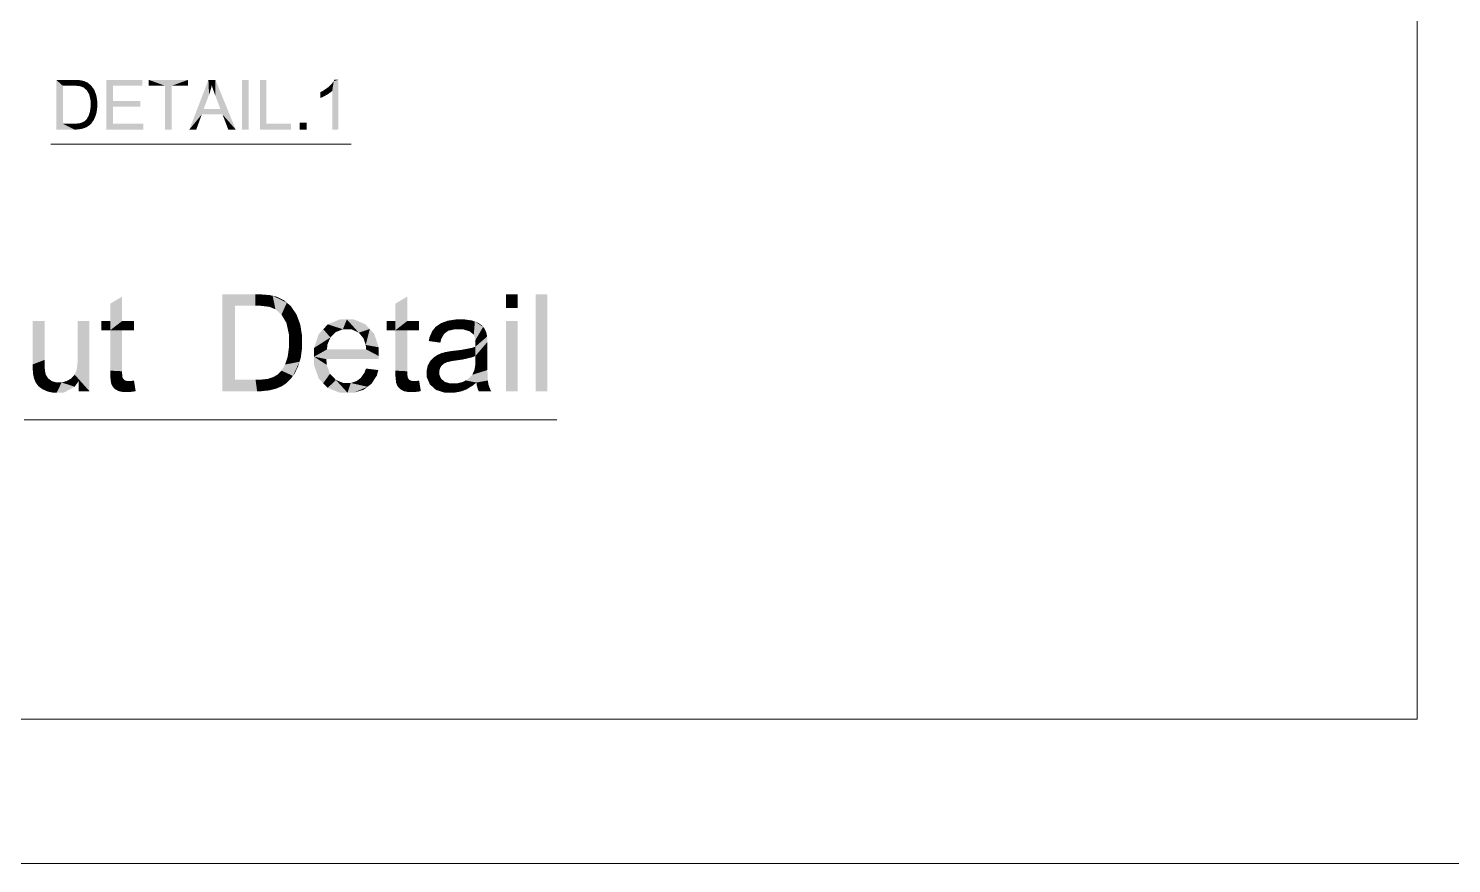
# Model space of a CAD drawing. Header units: millimetres. Extents: x 2 to 579, y 1 to 405.
# Drawn here: x 184.7 to 215.69, y 79.06 to 97.23 of the extents above; entities that cross this region are included whole.
import ezdxf

# ---------------------------------------------------------------- set-up
doc = ezdxf.new("R2010")
doc.units = ezdxf.units.MM
doc.linetypes.add('XKITLINE00', pattern=[0])
doc.layers.add('GraphicObject', color=6, linetype='Continuous', lineweight=0)
doc.layers.add('LinkedObject', color=7, linetype='Continuous', lineweight=0)

# ---------------------------------------------------------------- blocks, each defined once
blk = doc.blocks.new('*A3')
at = {"layer": 'GraphicObject', "color": 3, "linetype": 'XKITLINE00', "lineweight": 0}
blk.add_line((108.104, 79.06), (242.663, 79.06), dxfattribs=at)
blk = doc.blocks.new('*A4')
at = {"layer": 'LinkedObject'}
for points in [[(185.31, 96.115), (185.453, 95.987), (185.31, 95.035)], [(185.68, 95.987), (185.31, 96.115), (185.682, 96.115)], [(185.453, 95.987), (185.31, 96.115), (185.68, 95.987)], [(185.682, 96.115), (185.744, 95.987), (185.68, 95.987)], [(185.745, 96.115), (185.744, 95.987), (185.682, 96.115)], [(185.745, 96.115), (185.836, 95.976), (185.744, 95.987)], [(185.841, 96.107), (185.836, 95.976), (185.745, 96.115)], [(185.874, 96.099), (185.836, 95.976), (185.841, 96.107)], [(185.874, 96.099), (185.865, 95.965), (185.836, 95.976)], [(185.865, 95.965), (185.874, 96.099), (185.905, 95.95)], [(186, 96.05), (185.874, 96.099), (185.921, 96.088)], [(186.032, 96.022), (185.874, 96.099), (186, 96.05)], [(185.972, 95.889), (185.874, 96.099), (186.032, 96.022)], [(185.905, 95.95), (185.874, 96.099), (185.972, 95.889)], [(186.544, 95.657), (186.401, 95.035), (186.401, 96.115)], [(186.544, 95.657), (186.401, 96.115), (186.544, 95.987)], [(187.182, 95.987), (186.401, 96.115), (187.182, 96.115)], [(186.544, 95.987), (186.401, 96.115), (187.182, 95.987)], [(187.323, 96.115), (187.679, 95.987), (187.323, 95.987)], [(187.821, 95.987), (187.679, 95.987), (187.323, 96.115)], [(187.821, 95.987), (187.323, 96.115), (188.179, 96.115)], [(187.821, 95.987), (188.179, 96.115), (188.179, 95.987)], [(188.622, 96.115), (188.636, 95.794), (188.207, 95.035)], [(188.636, 95.794), (188.622, 96.115), (188.655, 95.846)], [(188.655, 95.846), (188.622, 96.115), (188.684, 95.949)], [(188.684, 95.949), (188.622, 96.115), (188.695, 96.001)], [(188.776, 96.115), (188.695, 96.001), (188.622, 96.115)], [(188.695, 96.001), (188.776, 96.115), (188.707, 95.957)], [(188.707, 95.957), (188.776, 96.115), (188.746, 95.845)], [(188.746, 95.845), (188.776, 96.115), (188.771, 95.776)], [(188.771, 95.776), (188.776, 96.115), (188.884, 95.478)], [(188.884, 95.478), (188.776, 96.115), (188.929, 95.362)], [(188.929, 95.362), (188.776, 96.115), (189.216, 95.035)], [(189.498, 96.115), (189.355, 95.035), (189.355, 96.115)], [(189.498, 95.035), (189.355, 95.035), (189.498, 96.115)], [(189.886, 96.115), (189.744, 95.035), (189.744, 96.115)], [(189.886, 95.162), (189.744, 95.035), (189.886, 96.115)], [(191.349, 96.084), (191.319, 95.879), (191.291, 96.012)], [(191.319, 95.035), (191.349, 96.084), (191.452, 95.035)], [(191.319, 95.879), (191.349, 96.084), (191.319, 95.035)], [(191.452, 96.119), (191.349, 96.084), (191.367, 96.119)], [(191.452, 95.035), (191.349, 96.084), (191.452, 96.119)], [(185.31, 95.035), (185.453, 95.987), (185.453, 95.162)], [(186.032, 96.022), (186, 95.843), (185.972, 95.889)], [(186.075, 95.986), (186, 95.843), (186.032, 96.022)], [(186.139, 95.893), (186, 95.843), (186.075, 95.986)], [(186, 95.843), (186.139, 95.893), (186.028, 95.798)], [(186.028, 95.798), (186.139, 95.893), (186.16, 95.837)], [(186.16, 95.837), (186.056, 95.667), (186.028, 95.798)], [(186.181, 95.781), (186.056, 95.667), (186.16, 95.837)], [(186.202, 95.653), (186.056, 95.667), (186.181, 95.781)], [(187.679, 95.035), (187.821, 95.987), (187.821, 95.035)], [(187.679, 95.987), (187.821, 95.987), (187.679, 95.035)], [(188.207, 95.035), (188.636, 95.794), (188.517, 95.478)], [(191.11, 95.874), (191.155, 95.765), (191.055, 95.848)], [(191.055, 95.848), (191.155, 95.765), (191.055, 95.72)], [(191.055, 95.72), (191.155, 95.765), (191.086, 95.731)], [(191.233, 95.811), (191.11, 95.874), (191.207, 95.937)], [(191.155, 95.765), (191.11, 95.874), (191.194, 95.788)], [(191.194, 95.788), (191.11, 95.874), (191.233, 95.811)], [(191.249, 95.974), (191.319, 95.879), (191.207, 95.937)], [(191.207, 95.937), (191.319, 95.879), (191.233, 95.811)], [(191.233, 95.811), (191.319, 95.879), (191.296, 95.857)], [(191.319, 95.879), (191.249, 95.974), (191.291, 96.012)], [(186.056, 95.521), (186.202, 95.519), (186.041, 95.417)], [(186.041, 95.417), (186.202, 95.519), (186.174, 95.362)], [(186.202, 95.58), (186.056, 95.667), (186.202, 95.653)], [(186.056, 95.667), (186.202, 95.58), (186.056, 95.583)], [(186.202, 95.58), (186.056, 95.521), (186.056, 95.583)], [(186.202, 95.519), (186.056, 95.521), (186.202, 95.58)], [(186.174, 95.362), (186.202, 95.519), (186.188, 95.41)], [(186.544, 95.529), (186.401, 95.035), (186.544, 95.657)], [(186.544, 95.162), (186.401, 95.035), (186.544, 95.529)], [(187.142, 95.529), (186.544, 95.657), (187.142, 95.657)], [(186.544, 95.529), (186.544, 95.657), (187.142, 95.529)], [(188.477, 95.362), (188.207, 95.035), (188.517, 95.478)], [(188.517, 95.478), (188.929, 95.362), (188.477, 95.362)], [(188.884, 95.478), (188.929, 95.362), (188.517, 95.478)], [(185.453, 95.162), (185.7, 95.035), (185.31, 95.035)], [(185.684, 95.162), (185.7, 95.035), (185.453, 95.162)], [(185.684, 95.162), (185.749, 95.035), (185.7, 95.035)], [(185.737, 95.162), (185.749, 95.035), (185.684, 95.162)], [(185.873, 95.053), (185.737, 95.162), (185.821, 95.172)], [(185.835, 95.044), (185.737, 95.162), (185.873, 95.053)], [(185.749, 95.035), (185.737, 95.162), (185.835, 95.044)], [(185.851, 95.182), (185.873, 95.053), (185.821, 95.172)], [(185.882, 95.192), (185.873, 95.053), (185.851, 95.182)], [(185.873, 95.053), (185.882, 95.192), (185.911, 95.062)], [(186.002, 95.107), (185.882, 95.192), (185.93, 95.22)], [(185.975, 95.089), (185.882, 95.192), (186.002, 95.107)], [(185.911, 95.062), (185.882, 95.192), (185.975, 95.089)], [(185.948, 95.238), (186.029, 95.125), (185.93, 95.22)], [(185.93, 95.22), (186.029, 95.125), (186.002, 95.107)], [(186.1, 95.205), (185.948, 95.238), (185.973, 95.263)], [(186.078, 95.174), (185.948, 95.238), (186.1, 95.205)], [(186.029, 95.125), (185.948, 95.238), (186.078, 95.174)], [(186.013, 95.332), (186.1, 95.205), (185.973, 95.263)], [(186.174, 95.362), (186.013, 95.332), (186.041, 95.417)], [(186.159, 95.315), (186.013, 95.332), (186.174, 95.362)], [(186.123, 95.236), (186.013, 95.332), (186.159, 95.315)], [(186.1, 95.205), (186.013, 95.332), (186.123, 95.236)], [(186.401, 95.035), (186.544, 95.162), (187.207, 95.035)], [(187.207, 95.035), (186.544, 95.162), (187.207, 95.162)], [(188.207, 95.035), (188.477, 95.362), (188.358, 95.035)], [(188.929, 95.362), (189.216, 95.035), (189.054, 95.035)], [(189.744, 95.035), (189.886, 95.162), (190.418, 95.035)], [(190.418, 95.035), (189.886, 95.162), (190.418, 95.162)], [(190.76, 95.186), (190.609, 95.035), (190.609, 95.186)], [(190.76, 95.035), (190.609, 95.035), (190.76, 95.186)], [(186.744, 91.4), (186.485, 90.867), (186.485, 91.245)], [(186.485, 90.867), (186.744, 91.4), (186.485, 90.667)], [(186.744, 90.867), (186.485, 90.667), (186.744, 91.4)], [(188.922, 91.446), (189.199, 91.198), (188.922, 89.34)], [(189.642, 91.198), (188.922, 91.446), (189.646, 91.446)], [(189.199, 91.198), (188.922, 91.446), (189.642, 91.198)], [(189.646, 91.446), (189.766, 91.198), (189.642, 91.198)], [(189.769, 91.446), (189.766, 91.198), (189.646, 91.446)], [(189.769, 91.446), (189.947, 91.176), (189.766, 91.198)], [(189.956, 91.431), (189.947, 91.176), (189.769, 91.446)], [(190.021, 91.416), (189.947, 91.176), (189.956, 91.431)], [(190.021, 91.416), (190.003, 91.155), (189.947, 91.176)], [(190.003, 91.155), (190.021, 91.416), (190.08, 91.124)], [(190.266, 91.32), (190.021, 91.416), (190.111, 91.395)], [(190.329, 91.265), (190.021, 91.416), (190.266, 91.32)], [(190.212, 91.006), (190.021, 91.416), (190.329, 91.265)], [(190.08, 91.124), (190.021, 91.416), (190.212, 91.006)], [(192.952, 91.4), (192.693, 90.867), (192.693, 91.245)], [(192.693, 90.867), (192.952, 91.4), (192.693, 90.667)], [(192.952, 90.867), (192.693, 90.667), (192.952, 91.4)], [(195.357, 91.446), (195.098, 91.149), (195.098, 91.446)], [(195.357, 91.149), (195.098, 91.149), (195.357, 91.446)], [(196.002, 91.446), (195.743, 89.34), (195.743, 91.446)], [(196.002, 89.34), (195.743, 89.34), (196.002, 91.446)], [(188.922, 89.34), (189.199, 91.198), (189.199, 89.589)], [(190.329, 91.265), (190.266, 90.917), (190.212, 91.006)], [(190.413, 91.195), (190.266, 90.917), (190.329, 91.265)], [(190.537, 91.015), (190.266, 90.917), (190.413, 91.195)], [(185.055, 90.867), (184.796, 89.922), (184.796, 90.867)], [(185.055, 90.021), (184.796, 89.922), (185.055, 90.867)], [(186.032, 90.867), (185.773, 90.05), (185.773, 90.867)], [(186.032, 89.34), (185.773, 90.05), (186.032, 90.867)], [(186.293, 90.867), (186.485, 90.667), (186.293, 90.667)], [(186.485, 90.867), (186.485, 90.667), (186.293, 90.867)], [(186.744, 90.667), (186.485, 90.667), (186.744, 90.867)], [(187.001, 90.667), (186.744, 90.867), (187.001, 90.867)], [(186.744, 90.667), (186.744, 90.867), (187.001, 90.667)], [(190.266, 90.917), (190.537, 91.015), (190.32, 90.828)], [(190.32, 90.828), (190.537, 91.015), (190.579, 90.905)], [(190.579, 90.905), (190.375, 90.574), (190.32, 90.828)], [(190.62, 90.796), (190.375, 90.574), (190.579, 90.905)], [(190.661, 90.546), (190.375, 90.574), (190.62, 90.796)], [(191.221, 90.795), (191.399, 90.628), (191.122, 90.688)], [(191.636, 90.901), (191.221, 90.795), (191.478, 90.901)], [(191.549, 90.688), (191.221, 90.795), (191.636, 90.901)], [(191.399, 90.628), (191.221, 90.795), (191.549, 90.688)], [(191.549, 90.688), (191.636, 90.901), (191.638, 90.688)], [(191.636, 90.901), (191.736, 90.688), (191.638, 90.688)], [(192.038, 90.797), (191.636, 90.901), (191.789, 90.901)], [(192.135, 90.692), (191.636, 90.901), (192.038, 90.797)], [(191.896, 90.613), (191.636, 90.901), (192.135, 90.692)], [(191.736, 90.688), (191.636, 90.901), (191.896, 90.613)], [(192.502, 90.867), (192.693, 90.667), (192.502, 90.667)], [(192.693, 90.867), (192.693, 90.667), (192.502, 90.867)], [(192.952, 90.667), (192.693, 90.667), (192.952, 90.867)], [(193.209, 90.667), (192.952, 90.867), (193.209, 90.867)], [(192.952, 90.667), (192.952, 90.867), (193.209, 90.667)], [(193.685, 90.82), (193.842, 90.654), (193.571, 90.743)], [(193.76, 90.847), (193.842, 90.654), (193.685, 90.82)], [(194.007, 90.901), (193.76, 90.847), (193.834, 90.874)], [(193.977, 90.686), (193.76, 90.847), (194.007, 90.901)], [(193.842, 90.654), (193.76, 90.847), (193.977, 90.686)], [(193.977, 90.686), (194.007, 90.901), (194.068, 90.686)], [(194.068, 90.686), (194.007, 90.901), (194.165, 90.686)], [(194.106, 90.901), (194.165, 90.686), (194.007, 90.901)], [(194.362, 90.878), (194.106, 90.901), (194.203, 90.901)], [(194.423, 90.855), (194.106, 90.901), (194.362, 90.878)], [(194.312, 90.642), (194.106, 90.901), (194.423, 90.855)], [(194.165, 90.686), (194.106, 90.901), (194.312, 90.642)], [(194.312, 90.642), (194.423, 90.855), (194.362, 90.599)], [(194.362, 90.599), (194.423, 90.855), (194.398, 90.566)], [(194.423, 90.855), (194.435, 90.455), (194.398, 90.566)], [(194.603, 90.739), (194.435, 90.455), (194.423, 90.855)], [(194.574, 90.774), (194.423, 90.855), (194.484, 90.832)], [(194.603, 90.739), (194.423, 90.855), (194.574, 90.774)], [(195.357, 90.867), (195.098, 89.34), (195.098, 90.867)], [(195.357, 89.34), (195.098, 89.34), (195.357, 90.867)], [(186.485, 89.787), (186.744, 90.667), (186.744, 89.773)], [(186.485, 90.667), (186.744, 90.667), (186.485, 89.787)], [(190.661, 90.405), (190.375, 90.574), (190.661, 90.546)], [(190.375, 90.574), (190.661, 90.405), (190.375, 90.409)], [(191.122, 90.688), (190.924, 90.283), (191.023, 90.582)], [(191.278, 90.509), (190.924, 90.283), (191.122, 90.688)], [(191.211, 90.35), (190.924, 90.283), (191.278, 90.509)], [(191.122, 90.688), (191.399, 90.628), (191.278, 90.509)], [(191.896, 90.613), (192.135, 90.692), (191.958, 90.539)], [(192.135, 90.692), (191.998, 90.491), (191.958, 90.539)], [(191.998, 90.491), (192.135, 90.692), (192.047, 90.346)], [(192.047, 90.346), (192.135, 90.692), (192.329, 90.295)], [(192.329, 90.295), (192.135, 90.692), (192.232, 90.588)], [(192.693, 89.787), (192.952, 90.667), (192.952, 89.773)], [(192.693, 90.667), (192.952, 90.667), (192.693, 89.787)], [(193.531, 90.693), (193.418, 90.431), (193.492, 90.643)], [(193.756, 90.591), (193.418, 90.431), (193.531, 90.693)], [(193.492, 90.643), (193.418, 90.431), (193.435, 90.512)], [(193.691, 90.478), (193.418, 90.431), (193.756, 90.591)], [(193.418, 90.431), (193.691, 90.478), (193.671, 90.397)], [(193.571, 90.743), (193.842, 90.654), (193.531, 90.693)], [(193.756, 90.591), (193.531, 90.693), (193.799, 90.622)], [(193.799, 90.622), (193.531, 90.693), (193.842, 90.654)], [(194.435, 90.369), (194.69, 90.53), (194.434, 90.336)], [(194.434, 90.336), (194.69, 90.53), (194.434, 90.309)], [(194.434, 90.309), (194.69, 90.53), (194.435, 90.107)], [(194.632, 90.704), (194.435, 90.455), (194.603, 90.739)], [(194.672, 90.616), (194.435, 90.455), (194.632, 90.704)], [(194.683, 90.563), (194.435, 90.455), (194.672, 90.616)], [(194.435, 90.455), (194.683, 90.563), (194.69, 90.53)], [(194.435, 90.455), (194.69, 90.53), (194.435, 90.376)], [(194.435, 90.376), (194.69, 90.53), (194.435, 90.369)], [(194.696, 90.411), (194.435, 90.107), (194.69, 90.53)], [(190.375, 90.29), (190.661, 90.285), (190.347, 90.087)], [(190.347, 90.087), (190.661, 90.285), (190.605, 89.98)], [(190.661, 90.405), (190.375, 90.29), (190.375, 90.409)], [(190.661, 90.285), (190.375, 90.29), (190.661, 90.405)], [(190.605, 89.98), (190.661, 90.285), (190.633, 90.072)], [(190.924, 90.283), (191.211, 90.35), (191.204, 90.25)], [(191.204, 90.25), (190.924, 90.091), (190.924, 90.283)], [(191.204, 90.25), (192.329, 90.106), (190.924, 90.091)], [(192.055, 90.25), (192.329, 90.106), (191.204, 90.25)], [(192.047, 90.346), (192.329, 90.295), (192.055, 90.25)], [(192.329, 90.106), (192.055, 90.25), (192.329, 90.295)], [(193.692, 90.167), (193.754, 89.943), (193.599, 90.124)], [(193.744, 90.181), (193.754, 89.943), (193.692, 90.167)], [(193.782, 90.191), (193.82, 89.972), (193.744, 90.181)], [(193.754, 89.943), (193.744, 90.181), (193.787, 89.957)], [(193.787, 89.957), (193.744, 90.181), (193.82, 89.972)], [(193.896, 90.211), (193.933, 89.998), (193.782, 90.191)], [(193.782, 90.191), (193.933, 89.998), (193.82, 89.972)], [(193.973, 90.22), (194.013, 90.009), (193.896, 90.211)], [(193.896, 90.211), (194.013, 90.009), (193.933, 89.998)], [(194.129, 90.239), (194.154, 90.029), (193.973, 90.22)], [(193.973, 90.22), (194.154, 90.029), (194.013, 90.009)], [(194.36, 90.283), (194.435, 90.107), (194.129, 90.239)], [(194.129, 90.239), (194.435, 90.107), (194.154, 90.029)], [(194.434, 90.309), (194.435, 90.107), (194.36, 90.283)], [(194.696, 90.325), (194.434, 90.012), (194.435, 90.107)], [(194.696, 89.98), (194.434, 90.012), (194.696, 90.325)], [(194.696, 90.325), (194.435, 90.107), (194.696, 90.411)], [(184.796, 89.922), (185.055, 90.021), (185.055, 89.92)], [(184.796, 89.922), (185.055, 89.92), (184.796, 89.839)], [(185.055, 89.92), (184.804, 89.718), (184.796, 89.839)], [(185.063, 89.783), (184.804, 89.718), (185.055, 89.92)], [(185.773, 89.952), (186.032, 89.34), (185.752, 89.803)], [(185.773, 90.05), (186.032, 89.34), (185.773, 89.952)], [(190.214, 89.786), (190.605, 89.98), (190.462, 89.673)], [(190.292, 89.92), (190.605, 89.98), (190.214, 89.786)], [(190.319, 90.003), (190.605, 89.98), (190.292, 89.92)], [(190.605, 89.98), (190.319, 90.003), (190.347, 90.087)], [(190.462, 89.673), (190.605, 89.98), (190.505, 89.733)], [(190.505, 89.733), (190.605, 89.98), (190.577, 89.887)], [(192.329, 90.095), (190.924, 90.091), (192.329, 90.106)], [(192.328, 90.06), (190.924, 90.091), (192.329, 90.095)], [(190.924, 90.091), (191.12, 89.513), (190.924, 89.905)], [(191.197, 89.912), (191.12, 89.513), (190.924, 90.091)], [(191.197, 89.912), (190.924, 90.091), (191.19, 90.037)], [(192.328, 90.037), (190.924, 90.091), (192.328, 90.06)], [(191.19, 90.037), (190.924, 90.091), (192.328, 90.037)], [(190.924, 89.905), (191.12, 89.513), (191.022, 89.616)], [(191.268, 89.719), (191.12, 89.513), (191.197, 89.912)], [(193.425, 89.948), (193.374, 89.743), (193.399, 89.901)], [(193.667, 89.846), (193.374, 89.743), (193.425, 89.948)], [(193.399, 89.901), (193.374, 89.743), (193.374, 89.799)], [(193.45, 89.994), (193.685, 89.873), (193.425, 89.948)], [(193.425, 89.948), (193.685, 89.873), (193.667, 89.846)], [(193.517, 90.068), (193.685, 89.873), (193.45, 89.994)], [(193.703, 89.901), (193.517, 90.068), (193.558, 90.096)], [(193.685, 89.873), (193.517, 90.068), (193.703, 89.901)], [(193.599, 90.124), (193.754, 89.943), (193.558, 90.096)], [(193.558, 90.096), (193.754, 89.943), (193.703, 89.901)], [(194.154, 90.029), (194.435, 90.107), (194.365, 90.078)], [(194.413, 89.797), (194.696, 89.98), (194.696, 89.8)], [(194.434, 89.926), (194.696, 89.98), (194.413, 89.797)], [(194.696, 89.98), (194.434, 89.926), (194.434, 90.012)], [(184.804, 89.718), (185.063, 89.783), (184.812, 89.68)], [(184.812, 89.68), (185.063, 89.783), (185.071, 89.748)], [(185.083, 89.697), (184.812, 89.68), (185.071, 89.748)], [(184.812, 89.68), (185.083, 89.697), (184.823, 89.623)], [(184.823, 89.623), (185.083, 89.697), (184.863, 89.527)], [(184.863, 89.527), (185.083, 89.697), (184.891, 89.488)], [(184.891, 89.488), (185.083, 89.697), (185.134, 89.617)], [(184.891, 89.488), (185.134, 89.617), (184.92, 89.449)], [(184.92, 89.449), (185.134, 89.617), (185.006, 89.384)], [(185.006, 89.384), (185.134, 89.617), (185.065, 89.358)], [(185.065, 89.358), (185.134, 89.617), (185.174, 89.588)], [(185.213, 89.559), (185.065, 89.358), (185.174, 89.588)], [(185.065, 89.358), (185.213, 89.559), (185.123, 89.332)], [(185.123, 89.332), (185.213, 89.559), (185.249, 89.307)], [(185.317, 89.307), (185.213, 89.559), (185.311, 89.53)], [(185.249, 89.307), (185.213, 89.559), (185.317, 89.307)], [(185.536, 89.56), (185.711, 89.436), (185.427, 89.53)], [(185.587, 89.589), (185.711, 89.436), (185.536, 89.56)], [(185.638, 89.619), (185.711, 89.436), (185.587, 89.589)], [(185.8, 89.566), (185.638, 89.619), (185.71, 89.7)], [(185.711, 89.436), (185.638, 89.619), (185.8, 89.566)], [(185.731, 89.752), (186.032, 89.34), (185.71, 89.7)], [(185.71, 89.7), (186.032, 89.34), (185.8, 89.566)], [(185.752, 89.803), (186.032, 89.34), (185.731, 89.752)], [(185.8, 89.566), (186.032, 89.34), (185.8, 89.34)], [(186.744, 89.773), (186.485, 89.671), (186.485, 89.787)], [(186.744, 89.718), (186.485, 89.671), (186.744, 89.773)], [(186.744, 89.718), (186.516, 89.481), (186.485, 89.671)], [(186.485, 89.671), (186.516, 89.481), (186.501, 89.518)], [(186.751, 89.646), (186.516, 89.481), (186.744, 89.718)], [(186.757, 89.63), (186.516, 89.481), (186.751, 89.646)], [(186.516, 89.481), (186.757, 89.63), (186.764, 89.615)], [(186.516, 89.481), (186.764, 89.615), (186.532, 89.445)], [(186.532, 89.445), (186.764, 89.615), (186.587, 89.386)], [(186.587, 89.386), (186.764, 89.615), (186.625, 89.364)], [(186.625, 89.364), (186.764, 89.615), (186.786, 89.589)], [(186.786, 89.589), (186.664, 89.342), (186.625, 89.364)], [(186.801, 89.58), (186.664, 89.342), (186.786, 89.589)], [(186.817, 89.571), (186.664, 89.342), (186.801, 89.58)], [(186.664, 89.342), (186.817, 89.571), (186.773, 89.319)], [(186.773, 89.319), (186.817, 89.571), (186.844, 89.319)], [(186.844, 89.319), (186.817, 89.571), (186.86, 89.561)], [(186.86, 89.561), (186.887, 89.319), (186.844, 89.319)], [(186.889, 89.561), (186.887, 89.319), (186.86, 89.561)], [(186.889, 89.561), (186.984, 89.331), (186.887, 89.319)], [(186.91, 89.561), (186.984, 89.331), (186.889, 89.561)], [(186.984, 89.331), (186.91, 89.561), (186.966, 89.566)], [(187.039, 89.342), (186.966, 89.566), (187.001, 89.57)], [(186.984, 89.331), (186.966, 89.566), (187.039, 89.342)], [(189.199, 89.589), (189.681, 89.34), (188.922, 89.34)], [(189.649, 89.589), (189.681, 89.34), (189.199, 89.589)], [(189.649, 89.589), (189.776, 89.34), (189.681, 89.34)], [(189.753, 89.589), (189.776, 89.34), (189.649, 89.589)], [(190.019, 89.376), (189.753, 89.589), (189.917, 89.608)], [(189.945, 89.358), (189.753, 89.589), (190.019, 89.376)], [(189.776, 89.34), (189.753, 89.589), (189.945, 89.358)], [(189.976, 89.628), (190.019, 89.376), (189.917, 89.608)], [(190.035, 89.647), (190.019, 89.376), (189.976, 89.628)], [(190.019, 89.376), (190.035, 89.647), (190.092, 89.394)], [(190.27, 89.482), (190.035, 89.647), (190.13, 89.702)], [(190.218, 89.447), (190.035, 89.647), (190.27, 89.482)], [(190.092, 89.394), (190.035, 89.647), (190.218, 89.447)], [(190.165, 89.737), (190.322, 89.517), (190.13, 89.702)], [(190.13, 89.702), (190.322, 89.517), (190.27, 89.482)], [(190.462, 89.673), (190.165, 89.737), (190.214, 89.786)], [(190.418, 89.612), (190.165, 89.737), (190.462, 89.673)], [(190.322, 89.517), (190.165, 89.737), (190.418, 89.612)], [(191.12, 89.513), (191.268, 89.719), (191.218, 89.41)], [(191.332, 89.653), (191.218, 89.41), (191.268, 89.719)], [(191.396, 89.586), (191.218, 89.41), (191.332, 89.653)], [(191.396, 89.586), (191.65, 89.307), (191.218, 89.41)], [(191.555, 89.519), (191.65, 89.307), (191.396, 89.586)], [(191.843, 89.557), (192.086, 89.436), (191.721, 89.519)], [(191.893, 89.594), (192.172, 89.501), (191.843, 89.557)], [(192.086, 89.436), (191.843, 89.557), (192.172, 89.501)], [(191.943, 89.632), (192.172, 89.501), (191.893, 89.594)], [(191.943, 89.632), (192.32, 89.799), (192.172, 89.501)], [(192.023, 89.751), (192.32, 89.799), (191.943, 89.632)], [(192.32, 89.799), (192.023, 89.751), (192.052, 89.833)], [(192.172, 89.501), (192.32, 89.799), (192.289, 89.682)], [(192.952, 89.773), (192.693, 89.671), (192.693, 89.787)], [(192.952, 89.718), (192.693, 89.671), (192.952, 89.773)], [(192.952, 89.718), (192.725, 89.481), (192.693, 89.671)], [(192.693, 89.671), (192.725, 89.481), (192.709, 89.518)], [(192.959, 89.646), (192.725, 89.481), (192.952, 89.718)], [(192.966, 89.63), (192.725, 89.481), (192.959, 89.646)], [(192.725, 89.481), (192.966, 89.63), (192.973, 89.615)], [(192.725, 89.481), (192.973, 89.615), (192.741, 89.445)], [(192.741, 89.445), (192.973, 89.615), (192.795, 89.386)], [(192.795, 89.386), (192.973, 89.615), (192.834, 89.364)], [(192.834, 89.364), (192.973, 89.615), (192.995, 89.589)], [(192.995, 89.589), (192.873, 89.342), (192.834, 89.364)], [(193.01, 89.58), (192.873, 89.342), (192.995, 89.589)], [(193.025, 89.571), (192.873, 89.342), (193.01, 89.58)], [(192.873, 89.342), (193.025, 89.571), (192.982, 89.319)], [(192.982, 89.319), (193.025, 89.571), (193.052, 89.319)], [(193.052, 89.319), (193.025, 89.571), (193.069, 89.561)], [(193.069, 89.561), (193.095, 89.319), (193.052, 89.319)], [(193.097, 89.561), (193.095, 89.319), (193.069, 89.561)], [(193.097, 89.561), (193.193, 89.331), (193.095, 89.319)], [(193.118, 89.561), (193.193, 89.331), (193.097, 89.561)], [(193.193, 89.331), (193.118, 89.561), (193.175, 89.566)], [(193.247, 89.342), (193.175, 89.566), (193.209, 89.57)], [(193.193, 89.331), (193.175, 89.566), (193.247, 89.342)], [(193.649, 89.784), (193.374, 89.743), (193.667, 89.846)], [(193.374, 89.743), (193.649, 89.784), (193.649, 89.75)], [(193.649, 89.698), (193.374, 89.743), (193.649, 89.75)], [(193.374, 89.743), (193.649, 89.698), (193.374, 89.648)], [(193.374, 89.648), (193.649, 89.698), (193.441, 89.491)], [(193.441, 89.491), (193.649, 89.698), (193.508, 89.429)], [(193.508, 89.429), (193.649, 89.698), (193.689, 89.612)], [(193.689, 89.612), (193.576, 89.368), (193.508, 89.429)], [(193.728, 89.578), (193.576, 89.368), (193.689, 89.612)], [(193.767, 89.543), (193.576, 89.368), (193.728, 89.578)], [(193.576, 89.368), (193.767, 89.543), (193.769, 89.307)], [(193.894, 89.307), (193.767, 89.543), (193.881, 89.509)], [(193.769, 89.307), (193.767, 89.543), (193.894, 89.307)], [(194.179, 89.356), (194.031, 89.509), (194.163, 89.541)], [(194.456, 89.528), (194.163, 89.541), (194.221, 89.574)], [(194.384, 89.467), (194.163, 89.541), (194.456, 89.528)], [(194.245, 89.381), (194.163, 89.541), (194.384, 89.467)], [(194.179, 89.356), (194.163, 89.541), (194.245, 89.381)], [(194.279, 89.607), (194.704, 89.572), (194.221, 89.574)], [(194.704, 89.572), (194.456, 89.528), (194.221, 89.574)], [(194.279, 89.607), (194.696, 89.8), (194.704, 89.572)], [(194.365, 89.696), (194.696, 89.8), (194.279, 89.607)], [(194.392, 89.753), (194.696, 89.8), (194.365, 89.696)], [(194.696, 89.8), (194.392, 89.753), (194.413, 89.797)], [(194.456, 89.528), (194.704, 89.572), (194.462, 89.474)], [(194.462, 89.474), (194.704, 89.572), (194.713, 89.524)], [(185.369, 89.53), (185.317, 89.307), (185.311, 89.53)], [(185.427, 89.53), (185.711, 89.436), (185.317, 89.307)], [(185.427, 89.53), (185.317, 89.307), (185.369, 89.53)], [(185.317, 89.307), (185.711, 89.436), (185.47, 89.307)], [(191.218, 89.41), (191.65, 89.307), (191.483, 89.307)], [(191.65, 89.519), (191.65, 89.307), (191.555, 89.519)], [(191.721, 89.519), (192.086, 89.436), (191.65, 89.307)], [(191.721, 89.519), (191.65, 89.307), (191.65, 89.519)], [(191.65, 89.307), (192.086, 89.436), (191.783, 89.307)], [(191.783, 89.307), (192.086, 89.436), (192.001, 89.371)], [(193.881, 89.509), (193.97, 89.307), (193.894, 89.307)], [(193.956, 89.509), (193.97, 89.307), (193.881, 89.509)], [(194.031, 89.509), (193.97, 89.307), (193.956, 89.509)], [(193.97, 89.307), (194.031, 89.509), (194.113, 89.332)], [(194.113, 89.332), (194.031, 89.509), (194.179, 89.356)], [(194.713, 89.524), (194.488, 89.38), (194.462, 89.474)], [(194.721, 89.476), (194.488, 89.38), (194.713, 89.524)], [(194.721, 89.476), (194.509, 89.34), (194.488, 89.38)], [(194.754, 89.384), (194.509, 89.34), (194.721, 89.476)], [(194.509, 89.34), (194.754, 89.384), (194.778, 89.34)]]:
    blk.add_hatch(color=7, dxfattribs=at).paths.add_polyline_path(points, flags=17)
at = {"layer": 'LinkedObject', "color": 2, "linetype": 'XKITLINE00', "lineweight": 0}
for p, q in [((214.936, 153.695), (214.936, 82.203)), ((214.936, 82.203), (130.784, 82.203))]:
    blk.add_line(p, q, dxfattribs=at)
at = {"layer": 'LinkedObject', "color": 7, "linetype": 'XKITLINE00', "lineweight": 0}
for p, q in [((185.194, 94.715), (186.282, 94.715)), ((186.282, 94.715), (187.288, 94.715)), ((187.288, 94.715), (188.209, 94.715)), ((188.209, 94.715), (189.215, 94.715)), ((189.215, 94.715), (189.634, 94.715)), ((189.634, 94.715), (190.472, 94.715)), ((190.472, 94.715), (190.891, 94.715)), ((190.891, 94.715), (191.729, 94.715)), ((184.608, 88.717), (186.243, 88.717)), ((186.243, 88.717), (187.06, 88.717)), ((187.06, 88.717), (187.877, 88.717)), ((187.877, 88.717), (188.694, 88.717)), ((188.694, 88.717), (190.817, 88.717)), ((190.817, 88.717), (192.451, 88.717)), ((192.451, 88.717), (193.268, 88.717)), ((193.268, 88.717), (194.903, 88.717)), ((194.903, 88.717), (195.555, 88.717)), ((195.555, 88.717), (196.208, 88.717))]:
    blk.add_line(p, q, dxfattribs=at)

msp = doc.modelspace()

# ---------------------------------------------------------------- block references
at = {"lineweight": 0}
for name in ['*A3', '*A4']:
    msp.add_blockref(name, (0, 0), dxfattribs=at)

doc.saveas('drawing.dxf')
